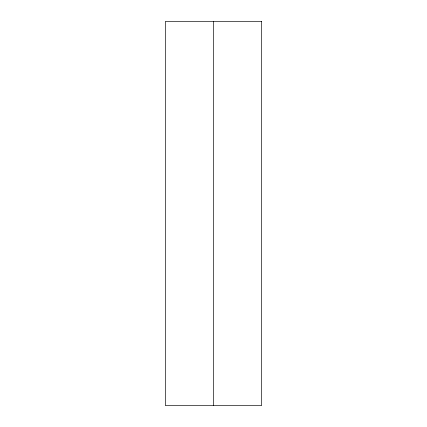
<?xml version="1.0" encoding="UTF-8"?>
<svg xmlns="http://www.w3.org/2000/svg" width="427" height="427" viewBox="0 0 427 427"><rect width="100%" height="100%" fill="white"/><g stroke="black" fill="none" stroke-linecap="round" stroke-linejoin="round"><path stroke-width="0.64" d="M213.5 21.35L213.5 405.65M261.537 21.35L165.462 21.35L165.462 405.65L261.537 405.65L261.537 21.35"/></g></svg>
